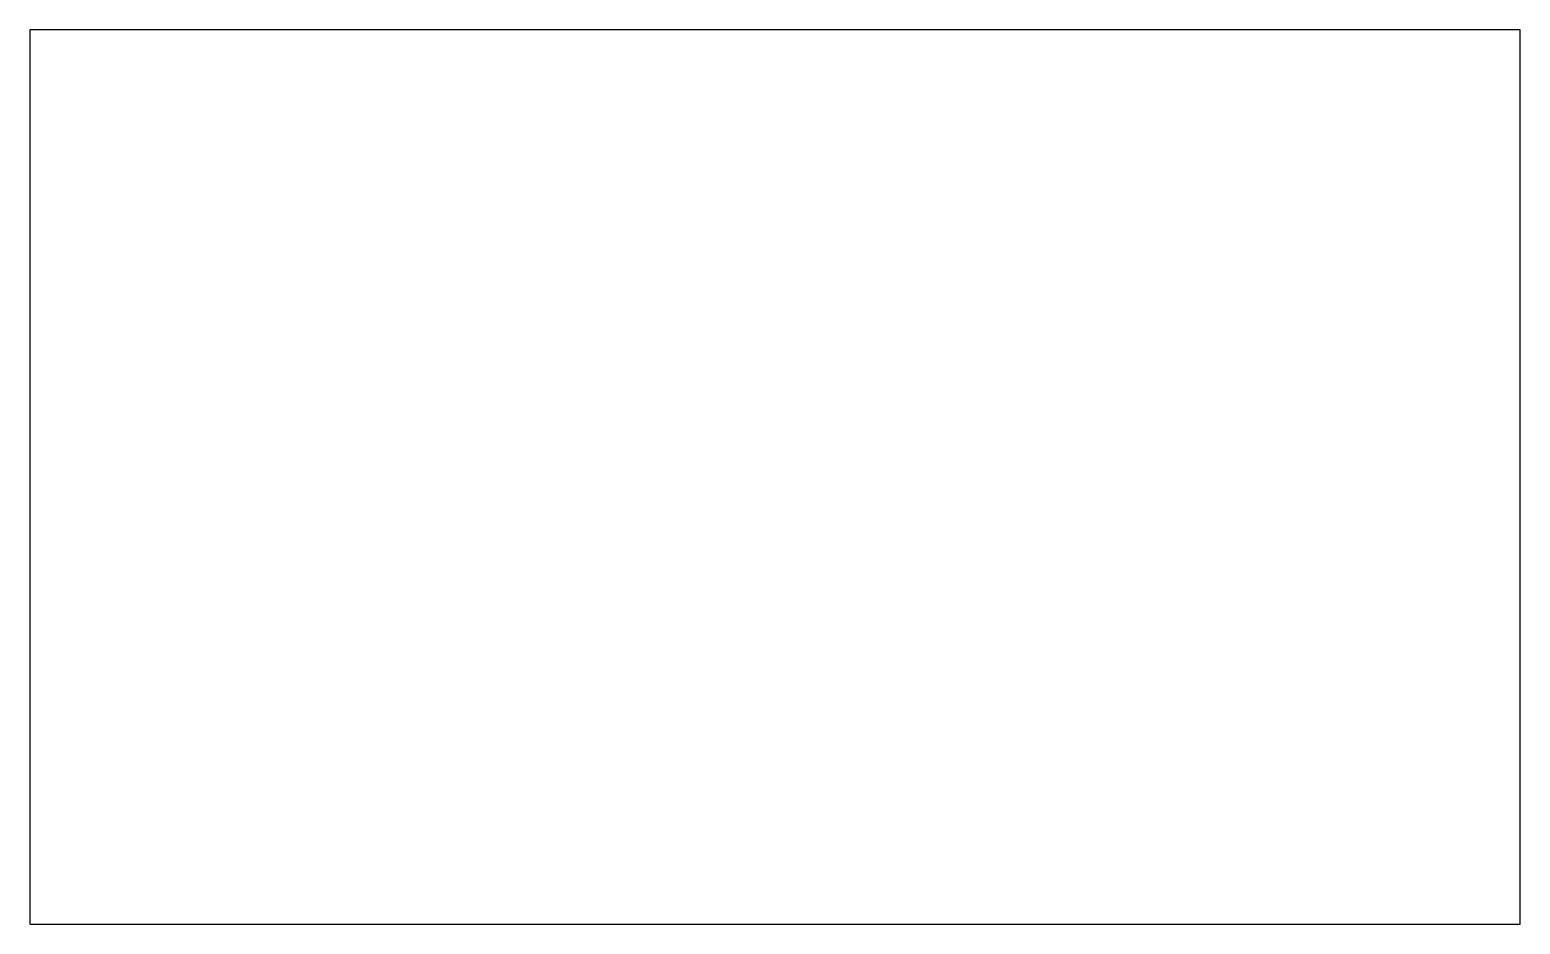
# Model space of a CAD drawing. Extents: x 0 to 5000, y 0 to 3000.
import ezdxf

# ---------------------------------------------------------------- set-up
doc = ezdxf.new("R2010")
doc.units = 0
doc.layers.add('TUONG', color=6, linetype='Continuous')

msp = doc.modelspace()

# ---------------------------------------------------------------- linework, layer by layer
at = {"layer": 'TUONG'}
for p, q in [((5000, 3000), (0, 3000)), ((0, 3000), (0, 0)), ((5000, 0), (5000, 3000)), ((0, 0), (5000, 0))]:
    msp.add_line(p, q, dxfattribs=at)

doc.saveas('drawing.dxf')
